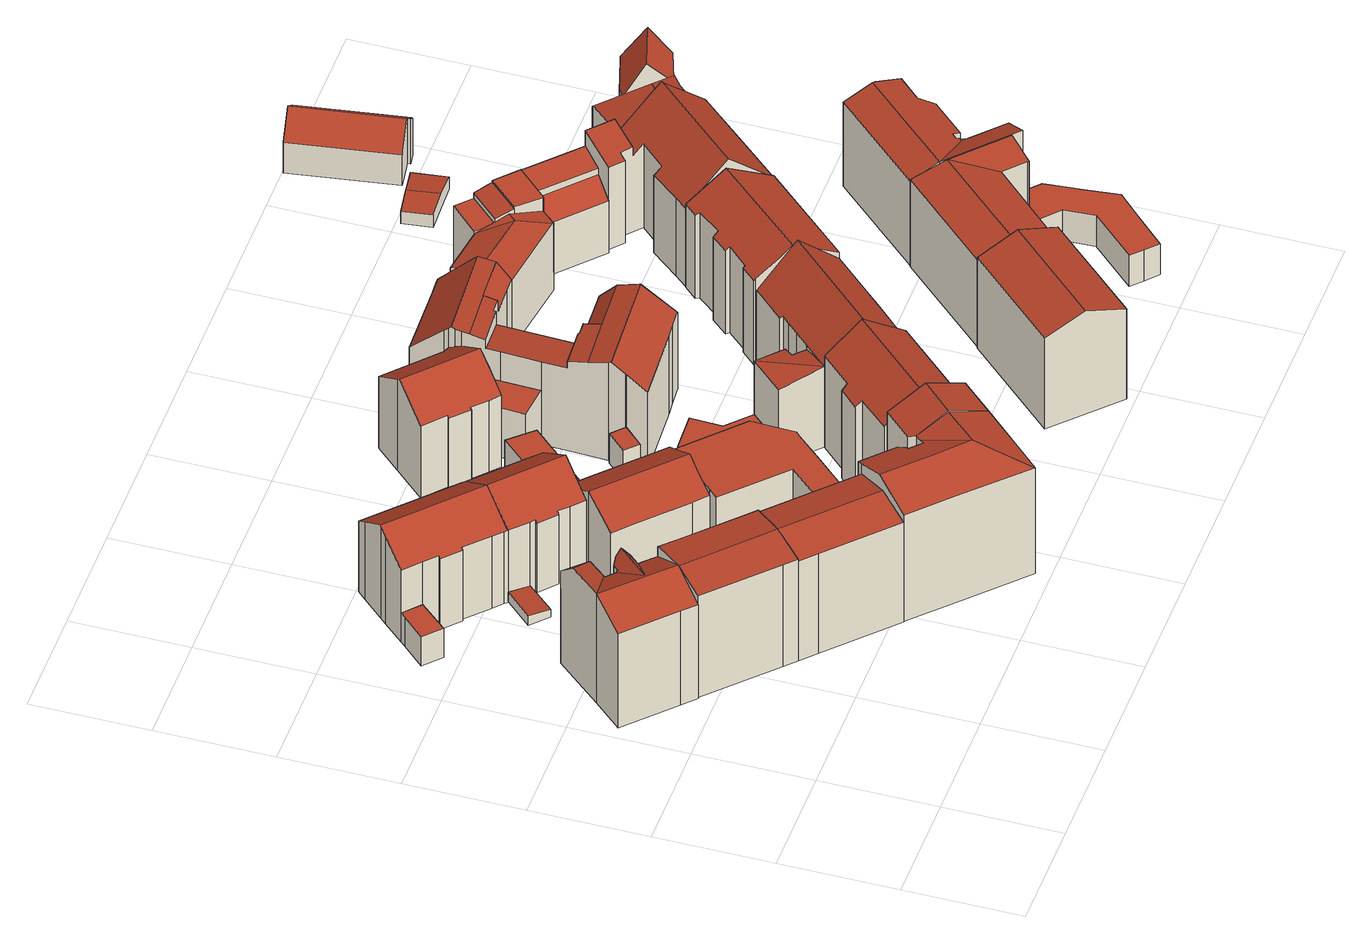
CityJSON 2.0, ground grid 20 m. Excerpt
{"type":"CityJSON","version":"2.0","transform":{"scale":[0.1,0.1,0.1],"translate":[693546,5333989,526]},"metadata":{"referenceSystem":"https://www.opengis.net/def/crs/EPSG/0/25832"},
"CityObjects":{
"building1":{"type":"Building","attributes":{"Gemeindeschluessel":"09162000","HoeheDach":"550.680","HoeheGrund":"528.289","Methode":"2000","NiedrigsteTraufeDesGebaeudes":"547.097","Geometrietyp2DReferenz":"3000","function":"31001_1000","roofType":"3100","measuredHeight":22.39,"storeysAboveGround":5},"geometry":[{"type":"MultiSurface","lod":"2","boundaries":[[[0,1,2,3]],[[4,5,6,7,8]],[[9,10,11,12,13]],[[9,13,14,15,16]],[[17,18,4,8,15,14,19,20,21,22]],[[23,24,25,26]],[[18,27,2,1,5,4]],[[18,17,28,29,30,27]],[[16,31,10,9]],[[28,32,33,29]],[[34,31,16,15,8,7]],[[35,32,28,17,22]],[[36,3,2,27,30]],[[19,37,25,24,20]],[[36,30,29,33]],[[35,22,21,38]],[[26,25,37,39]],[[1,0,6,5]],[[12,39,37,19,14,13]],[[11,10,31,34]],[[23,38,21,20,24]],[[23,26,39,12,11,34,7,6,0,3,36,33,32,35,38]]],"semantics":{"surfaces":[{"type":"WallSurface"},{"type":"RoofSurface"},{"type":"GroundSurface"}],"values":[0,0,0,1,1,0,1,1,1,0,0,0,0,1,0,0,0,0,0,0,0,2]}}]},
"building2":{"type":"Building","attributes":{"Gemeindeschluessel":"09162000","HoeheDach":"550.424","HoeheGrund":"528.470","Methode":"1000","NiedrigsteTraufeDesGebaeudes":"549.241","Geometrietyp2DReferenz":"3000","function":"31001_1000","roofType":"3100","measuredHeight":21.95,"storeysAboveGround":5},"geometry":[{"type":"MultiSurface","lod":"2","boundaries":[[[40,41,42,43,44,45,46]],[[47,46,45,44,48,49,50,51]],[[52,53,54,41,40,55]],[[56,42,41,54]],[[52,55,57,58]],[[43,42,56,59,48,44]],[[53,52,58,51,50,49,48,59,56,54]],[[58,57,47,51]],[[57,55,40,46,47]]],"semantics":{"surfaces":[{"type":"RoofSurface"},{"type":"WallSurface"},{"type":"GroundSurface"}],"values":[0,1,1,1,1,1,2,1,0]}}]},
"building3":{"type":"Building","attributes":{"Gemeindeschluessel":"09162000","HoeheDach":"534.159","HoeheGrund":"528.159","Methode":"3220","NiedrigsteTraufeDesGebaeudes":"534.159","Geometrietyp2DReferenz":"3000","function":"31001_2000","roofType":"9999","measuredHeight":6},"geometry":[{"type":"MultiSurface","lod":"2","boundaries":[[[60,61,62,63]],[[64,65,66,67]],[[61,60,68,65,64]],[[68,60,63,69]],[[67,66,69,63,62]],[[61,64,67,62]],[[65,68,69,66]]],"semantics":{"surfaces":[{"type":"WallSurface"},{"type":"RoofSurface"},{"type":"GroundSurface"}],"values":[0,0,1,0,2,0,0]}}]},
"building4":{"type":"Building","attributes":{"Gemeindeschluessel":"09162000","HoeheDach":"529.970","HoeheGrund":"528.443","Methode":"2000","NiedrigsteTraufeDesGebaeudes":"529.970","Geometrietyp2DReferenz":"3000","function":"31001_2000","roofType":"1000","measuredHeight":1.53},"geometry":[{"type":"MultiSurface","lod":"2","boundaries":[[[70,71,72,73]],[[74,73,72,75]],[[75,72,71,76]],[[76,71,70,77]],[[77,70,73,74]],[[74,75,76,77]]],"semantics":{"surfaces":[{"type":"RoofSurface"},{"type":"WallSurface"},{"type":"GroundSurface"}],"values":[0,1,1,1,1,2]}}]},
"building5":{"type":"Building","attributes":{"Gemeindeschluessel":"09162000","HoeheDach":"550.508","HoeheGrund":"528.530","Methode":"1000","NiedrigsteTraufeDesGebaeudes":"548.911","Geometrietyp2DReferenz":"3000","function":"31001_1000","roofType":"3100","measuredHeight":21.98,"storeysAboveGround":5},"geometry":[{"type":"MultiSurface","lod":"2","boundaries":[[[54,78,79,80]],[[81,82,83,78,54,53,84,52]],[[85,86,81,52]],[[87,88,85,52,84,53,54,80,89]],[[80,79,90,89]],[[88,91,86,85]],[[86,91,92,83,82,81]],[[92,90,79,78,83]],[[88,87,89,90,92,91]]],"semantics":{"surfaces":[{"type":"WallSurface"},{"type":"GroundSurface"},{"type":"RoofSurface"}],"values":[0,0,0,1,0,0,2,2,0]}}]},
"building6":{"type":"Building","attributes":{"Gemeindeschluessel":"09162000","HoeheDach":"530.273","HoeheGrund":"528.410","Methode":"1000","NiedrigsteTraufeDesGebaeudes":"529.875","Geometrietyp2DReferenz":"3000","function":"31001_2000","roofType":"1000","measuredHeight":1.86},"geometry":[{"type":"MultiSurface","lod":"2","boundaries":[[[93,94,95,96]],[[93,97,98,94]],[[96,99,97,93]],[[99,100,98,97]],[[94,98,100,95]],[[95,100,99,96]]],"semantics":{"surfaces":[{"type":"GroundSurface"},{"type":"WallSurface"},{"type":"RoofSurface"}],"values":[0,1,1,2,1,1]}}]},
"building7":{"type":"Building","attributes":{"Gemeindeschluessel":"09162000","HoeheDach":"547.201","HoeheGrund":"528.168","Methode":"1000","NiedrigsteTraufeDesGebaeudes":"542.590","Geometrietyp2DReferenz":"3000","function":"31001_1000","roofType":"3100","measuredHeight":19.03,"storeysAboveGround":4},"geometry":[{"type":"MultiSurface","lod":"2","boundaries":[[[101,102,103,104]],[[105,106,107,108]],[[109,110,111,112]],[[113,114,115,116]],[[117,118,119,67]],[[120,121,122,123]],[[112,111,124,125]],[[123,122,110,109]],[[67,119,126,62]],[[127,124,111,110,122,121,128]],[[116,115,102,101]],[[129,130,128,121,120]],[[125,124,127,114,113]],[[129,120,123,109,112,125,113,116,101,104,105,108,117,67,62,131]],[[131,132,130,129]],[[62,126,132,131]],[[119,118,107,106,103,102,115,114,127,128,130,132,126]],[[108,107,118,117]],[[104,103,106,105]]],"semantics":{"surfaces":[{"type":"WallSurface"},{"type":"RoofSurface"},{"type":"GroundSurface"}],"values":[0,0,0,0,0,0,0,0,0,1,0,0,0,2,0,0,1,0,0]}}]},
"building8":{"type":"Building","attributes":{"Gemeindeschluessel":"09162000","HoeheDach":"547.283","HoeheGrund":"528.490","Methode":"1000","NiedrigsteTraufeDesGebaeudes":"542.606","Geometrietyp2DReferenz":"3000","function":"31001_1000","roofType":"3100","measuredHeight":18.79,"storeysAboveGround":4},"geometry":[{"type":"MultiSurface","lod":"2","boundaries":[[[133,134,135,136]],[[137,124,138,139]],[[140,141,142,143,144,133,136,145,146,147,148,137,139,149]],[[136,135,150,145]],[[145,150,151,146]],[[143,152,153,144]],[[142,141,140,154,155,156]],[[142,156,152,143]],[[149,157,154,140]],[[146,151,158,147]],[[151,150,135,134,153,152,156,155,159,158]],[[155,154,157,138,124,159]],[[158,159,124,137,148,147]],[[139,138,157,149]],[[144,153,134,133]]],"semantics":{"surfaces":[{"type":"WallSurface"},{"type":"GroundSurface"},{"type":"RoofSurface"}],"values":[0,0,1,0,0,0,0,0,0,0,2,2,0,0,0]}}]},
"building9":{"type":"Building","attributes":{"Gemeindeschluessel":"09162000","HoeheDach":"553.264","HoeheGrund":"528.640","Methode":"2000","NiedrigsteTraufeDesGebaeudes":"550.250","Geometrietyp2DReferenz":"3000","function":"31001_1000","roofType":"3100","measuredHeight":24.62,"storeysAboveGround":5},"geometry":[{"type":"MultiSurface","lod":"2","boundaries":[[[160,161,162,163,164,165]],[[166,167,168,169]],[[166,164,170,167]],[[171,172,173,174]],[[175,167,172,171]],[[167,170,176,173,172]],[[177,169,168,178,179,180,181,182,183,184,185]],[[186,182,181,187]],[[187,181,180,188]],[[178,168,167,175,189,190]],[[164,163,176,170]],[[176,163,162,191,174,173]],[[192,183,182,186]],[[193,185,184,194,195,196]],[[197,160,165,198,193,196]],[[161,160,197,196,195,194,192,186,187,188,199,190,189,175,171,174,191,162]],[[179,178,190,199,188,180]],[[164,166,169,165]],[[198,165,169,177,185,193]],[[194,184,183,192]]],"semantics":{"surfaces":[{"type":"WallSurface"},{"type":"RoofSurface"},{"type":"GroundSurface"}],"values":[0,1,0,0,0,1,1,0,0,0,1,0,0,0,0,2,0,1,1,0]}}]},
"building10":{"type":"Building","attributes":{"Gemeindeschluessel":"09162000","HoeheDach":"543.873","HoeheGrund":"528.450","Methode":"1000","NiedrigsteTraufeDesGebaeudes":"540.262","Geometrietyp2DReferenz":"3000","function":"31001_1000","roofType":"3100","measuredHeight":15.42,"storeysAboveGround":3},"geometry":[{"type":"MultiSurface","lod":"2","boundaries":[[[200,201,202,203]],[[204,205,206,207]],[[208,209,210,211,207,206]],[[212,213,214,215]],[[210,209,216,217]],[[217,216,218,219]],[[220,202,201,214,213,221,222,223]],[[224,225,205,204,226,227]],[[223,222,221,224,227,228,229,230]],[[219,212,215,200,203,231,230,229,228,227,226,204,207,211,210,217]],[[213,218,216,209,208,206,205,225,224,221]],[[219,218,213,212]],[[231,203,202,220,223,230]],[[215,214,201,200]]],"semantics":{"surfaces":[{"type":"WallSurface"},{"type":"RoofSurface"},{"type":"GroundSurface"}],"values":[0,0,0,0,0,0,1,0,0,2,1,0,0,0]}}]},
"building11":{"type":"Building","attributes":{"Gemeindeschluessel":"09162000","HoeheDach":"541.572","HoeheGrund":"528.460","Methode":"1000","NiedrigsteTraufeDesGebaeudes":"541.572","Geometrietyp2DReferenz":"3000","function":"31001_1000","roofType":"1000","measuredHeight":13.11,"storeysAboveGround":3},"geometry":[{"type":"MultiSurface","lod":"2","boundaries":[[[232,233,234,235]],[[236,237,238,239]],[[240,236,239,241]],[[242,243,244,245]],[[246,247,241,239,238,248,249,235,234,250,251,252,245,244,253,254,255]],[[243,256,253,244]],[[257,242,245,252]],[[258,259,249,248]],[[259,232,235,249]],[[256,260,254,253]],[[261,262,251,250]],[[233,261,250,234]],[[260,263,255,254]],[[263,264,246,255]],[[262,257,252,251]],[[263,260,256,243,242,257,262,261,233,232,259,258,237,236,240,265,264]],[[237,258,248,238]],[[264,265,247,246]],[[265,240,241,247]]],"semantics":{"surfaces":[{"type":"WallSurface"},{"type":"GroundSurface"},{"type":"RoofSurface"}],"values":[0,0,0,0,1,0,0,0,0,0,0,0,0,0,0,2,0,0,0]}}]},
"building12":{"type":"Building","attributes":{"Gemeindeschluessel":"09162000","HoeheDach":"534.540","HoeheGrund":"528.540","Methode":"3220","NiedrigsteTraufeDesGebaeudes":"534.540","Geometrietyp2DReferenz":"3000","function":"31001_2000","roofType":"9999","measuredHeight":6},"geometry":[{"type":"MultiSurface","lod":"2","boundaries":[[[266,267,268,269]],[[270,266,269,271]],[[272,270,271,273]],[[267,272,273,268]],[[267,266,270,272]],[[273,271,269,268]]],"semantics":{"surfaces":[{"type":"WallSurface"},{"type":"RoofSurface"},{"type":"GroundSurface"}],"values":[0,0,0,0,1,2]}}]},
"building13":{"type":"Building","attributes":{"Gemeindeschluessel":"09162000","HoeheDach":"532.550","HoeheGrund":"528.690","Methode":"1000","NiedrigsteTraufeDesGebaeudes":"532.550","Geometrietyp2DReferenz":"3000","function":"31001_2000","roofType":"1000","measuredHeight":3.86},"geometry":[{"type":"MultiSurface","lod":"2","boundaries":[[[274,275,276,277,278]],[[279,277,276,280]],[[281,278,277,279]],[[282,274,278,281]],[[280,276,275,283]],[[283,275,274,282]],[[281,279,280,283,282]]],"semantics":{"surfaces":[{"type":"RoofSurface"},{"type":"WallSurface"},{"type":"GroundSurface"}],"values":[0,1,1,1,1,1,2]}}]},
"building14":{"type":"Building","attributes":{"Gemeindeschluessel":"09162000","HoeheDach":"534.585","HoeheGrund":"528.585","Methode":"3220","NiedrigsteTraufeDesGebaeudes":"534.585","Geometrietyp2DReferenz":"3000","function":"31001_2000","roofType":"9999","measuredHeight":6},"geometry":[{"type":"MultiSurface","lod":"2","boundaries":[[[284,285,286,287,288]],[[289,290,284,288]],[[291,292,287,286]],[[292,289,288,287]],[[293,291,286,285]],[[290,293,285,284]],[[289,292,291,293,290]]],"semantics":{"surfaces":[{"type":"GroundSurface"},{"type":"WallSurface"},{"type":"RoofSurface"}],"values":[0,1,1,1,1,1,2]}}]},
"building15":{"type":"Building","attributes":{"Gemeindeschluessel":"09162000","HoeheDach":"552.200","HoeheGrund":"528.730","Methode":"2000","NiedrigsteTraufeDesGebaeudes":"546.547","Geometrietyp2DReferenz":"3000","function":"31001_1000","roofType":"3100","measuredHeight":23.47,"storeysAboveGround":5},"geometry":[{"type":"MultiSurface","lod":"2","boundaries":[[[294,295,296,297]],[[298,299,300,301]],[[302,303,304,305]],[[304,303,306,307]],[[305,308,298,301,309,294,297,310,311,312,302]],[[309,313,295,294]],[[297,296,314,310]],[[299,307,306,315,314,296,295,313,300]],[[310,314,315,311]],[[306,303,302,312,311,315]],[[308,305,304,307,299,298]],[[301,300,313,309]]],"semantics":{"surfaces":[{"type":"WallSurface"},{"type":"RoofSurface"},{"type":"GroundSurface"}],"values":[0,0,0,1,2,0,0,1,0,0,0,0]}}]},
"building16":{"type":"Building","attributes":{"Gemeindeschluessel":"09162000","HoeheDach":"547.392","HoeheGrund":"528.270","Methode":"2000","NiedrigsteTraufeDesGebaeudes":"542.124","Geometrietyp2DReferenz":"3000","function":"31001_1000","roofType":"3100","measuredHeight":19.12,"storeysAboveGround":4},"geometry":[{"type":"MultiSurface","lod":"2","boundaries":[[[316,317,318,319]],[[320,321,322,323]],[[324,325,323,322,326,327]],[[320,328,329,330,331,321]],[[332,333,334,335]],[[326,322,321,331,330,336,337,318,317,338]],[[339,340,341,342]],[[342,341,343,344]],[[319,318,337,345]],[[334,333,343,341,340,346,327,326,338,347]],[[336,330,329,348,345,337]],[[324,327,346,349]],[[344,343,333,332]],[[347,338,317,316,350,351]],[[328,320,323,325,324,349,339,342,344,332,335,351,350,316,319,345,348,329]],[[335,334,347,351]],[[349,346,340,339]]],"semantics":{"surfaces":[{"type":"WallSurface"},{"type":"RoofSurface"},{"type":"GroundSurface"}],"values":[0,0,0,0,0,1,0,0,0,1,0,0,0,0,2,0,0]}}]},
"building17":{"type":"Building","attributes":{"Gemeindeschluessel":"09162000","HoeheDach":"533.042","HoeheGrund":"528.510","Methode":"2000","NiedrigsteTraufeDesGebaeudes":"533.042","Geometrietyp2DReferenz":"3000","function":"31001_1000","roofType":"1000","measuredHeight":4.53,"storeysAboveGround":2},"geometry":[{"type":"MultiSurface","lod":"2","boundaries":[[[352,353,354,355]],[[356,357,358,359]],[[357,360,361,362,363,364,354,353,358]],[[365,360,357,356]],[[355,354,364,366]],[[359,358,353,352]],[[367,362,361,368]],[[359,352,355,366,369,367,368,365,356]],[[369,363,362,367]],[[366,364,363,369]],[[368,361,360,365]]],"semantics":{"surfaces":[{"type":"WallSurface"},{"type":"RoofSurface"},{"type":"GroundSurface"}],"values":[0,0,1,0,0,0,0,2,0,0,0]}}]},
"building18":{"type":"Building","attributes":{"Gemeindeschluessel":"09162000","HoeheDach":"545.286","HoeheGrund":"528.790","Methode":"2000","NiedrigsteTraufeDesGebaeudes":"544.008","Geometrietyp2DReferenz":"3000","function":"31001_2000","roofType":"1000","measuredHeight":16.5,"storeysAboveGround":1},"geometry":[{"type":"MultiSurface","lod":"2","boundaries":[[[370,371,372,373]],[[374,375,376]],[[377,378,379,380,370,373]],[[374,372,371,381,375]],[[378,376,375,379]],[[377,373,372,374]],[[377,374,376,378]],[[379,375,381,380]],[[380,381,371,370]]],"semantics":{"surfaces":[{"type":"WallSurface"},{"type":"RoofSurface"},{"type":"GroundSurface"}],"values":[0,1,2,1,0,0,0,0,0]}}]},
"building19":{"type":"Building","attributes":{"Gemeindeschluessel":"09162000","HoeheDach":"538.028","HoeheGrund":"527.939","Methode":"1000","NiedrigsteTraufeDesGebaeudes":"538.028","Geometrietyp2DReferenz":"3000","function":"31001_2000","roofType":"1000","measuredHeight":10.09},"geometry":[{"type":"MultiSurface","lod":"2","boundaries":[[[382,383,384,385]],[[386,387,384,383,388,389]],[[390,386,389,391]],[[389,388,383,382,392,391]],[[393,390,391,392,382,385]],[[385,384,387,393]],[[393,387,386,390]]],"semantics":{"surfaces":[{"type":"WallSurface"},{"type":"RoofSurface"},{"type":"GroundSurface"}],"values":[0,1,0,0,2,0,0]}}]},
"building20":{"type":"Building","attributes":{"Gemeindeschluessel":"09162000","HoeheDach":"547.250","HoeheGrund":"526.990","Methode":"2000","NiedrigsteTraufeDesGebaeudes":"539.545","Geometrietyp2DReferenz":"3000","function":"31001_1000","roofType":"3100","measuredHeight":20.26,"storeysAboveGround":4},"geometry":[{"type":"MultiSurface","lod":"2","boundaries":[[[394,395,396,397]],[[398,399,400,401,402,403]],[[404,405,406,407,408,409]],[[410,411,412,413,414,415,416,417]],[[418,419,409,408,420,421]],[[422,423,424,425,426,427]],[[428,429,430,431,411,410]],[[432,433,434,435,423,422,436,437]],[[403,438,439,398]],[[434,440,441,442,443,435]],[[444,445,446,447]],[[448,449,413]],[[425,424,418,421]],[[406,405,450,451]],[[452,453,454,455]],[[456,417,416,457,458,459]],[[460,461,462,433,432,463]],[[464,465,466,460,463,467,468]],[[469,470,462,461,460,466]],[[396,395,471,428,410,417,456,472,473]],[[474,475,476,464,468,477,399,398,439,478]],[[431,479,455,454,412,411]],[[397,396,473,480]],[[451,450,445,444]],[[399,477,481,400]],[[435,443,446,445,450,405,404,409,419,418,424,423]],[[477,468,467,432,437,481]],[[394,482,429,428,471,395]],[[483,402,401,484]],[[447,446,443,442]],[[485,449,448,486,487,488,489,474,478]],[[480,473,472,490]],[[487,486,453,452]],[[416,415,438,403,402,483,491,492,457]],[[442,441,440,493,470,469,466,465,464,476,475,474,489,488,487,452,455,479,431,430,429,482,394,397,480,490,459,458,457,492,491,483,484,494,495,496,427,426,425,421,420,408,407,406,451,444,447]],[[490,472,456,459]],[[412,454,453,486,448,413]],[[496,436,422,427]],[[414,413,449,485,478,439,438,415]],[[432,467,463]],[[401,400,481,437,436,496,495,494,484]],[[433,462,470,493,440,434]]],"semantics":{"surfaces":[{"type":"WallSurface"},{"type":"RoofSurface"},{"type":"GroundSurface"}],"values":[0,1,0,1,0,0,0,1,0,0,0,0,0,0,0,0,1,0,0,1,0,0,0,0,0,1,1,0,0,0,0,0,0,0,2,0,1,0,1,0,0,0]}}]},
"building21":{"type":"Building","attributes":{"Gemeindeschluessel":"09162000","HoeheDach":"551.660","HoeheGrund":"528.896","Methode":"2000","NiedrigsteTraufeDesGebaeudes":"544.648","Geometrietyp2DReferenz":"3000","function":"31001_1000","roofType":"3100","measuredHeight":22.76,"storeysAboveGround":4},"geometry":[{"type":"MultiSurface","lod":"2","boundaries":[[[497,498,499,500]],[[497,501,502,503,498]],[[504,505,506,507,508]],[[509,510,511,512]],[[508,511,510,513,499,498,503,504]],[[514,515,516,517]],[[518,519,515,514]],[[506,505,520,521]],[[500,499,513,522]],[[522,513,510,509]],[[517,516,523,524]],[[521,520,519,518]],[[507,506,521,518,514,517,524,501,497,500,522,509,512]],[[524,523,502,501]],[[504,503,502,523,516,515,519,520,505]],[[508,507,512,511]]],"semantics":{"surfaces":[{"type":"WallSurface"},{"type":"RoofSurface"},{"type":"GroundSurface"}],"values":[0,0,0,0,1,0,0,0,0,0,0,0,2,0,1,0]}}]},
"building22":{"type":"Building","attributes":{"Gemeindeschluessel":"09162000","HoeheDach":"550.323","HoeheGrund":"529.240","Methode":"1000","NiedrigsteTraufeDesGebaeudes":"547.684","Geometrietyp2DReferenz":"3000","function":"31001_9998","roofType":"3100","measuredHeight":21.08,"storeysAboveGround":6},"geometry":[{"type":"MultiSurface","lod":"2","boundaries":[[[525,526,527,528,529]],[[526,530,531,527]],[[530,526,525,532]],[[529,533,532,525]],[[533,534,531,530,532]],[[527,531,534,528]],[[528,534,533,529]]],"semantics":{"surfaces":[{"type":"WallSurface"},{"type":"GroundSurface"},{"type":"RoofSurface"}],"values":[0,1,0,2,0,0,2]}}]},
"building23":{"type":"Building","attributes":{"Gemeindeschluessel":"09162000","HoeheDach":"550.989","HoeheGrund":"529.560","Methode":"2000","NiedrigsteTraufeDesGebaeudes":"545.885","Geometrietyp2DReferenz":"3000","function":"31001_1000","roofType":"3100","measuredHeight":21.43,"storeysAboveGround":5},"geometry":[{"type":"MultiSurface","lod":"2","boundaries":[[[535,536,537,538]],[[539,540,541,542]],[[543,544,545,546]],[[546,545,547,548]],[[542,541,549,550]],[[551,547,545,544,552,553]],[[554,555,556,557]],[[558,559,536,535,560,561]],[[552,544,543,562,550,549]],[[538,537,555,554]],[[563,564,553,552,549,541,540,565,566,556,555,537,536,559,558]],[[567,568,569,551,553,564,563,570]],[[546,548,569,568,567,570,561,560,535,538,554,557,571,572,539,542,550,562,543]],[[557,556,566,571]],[[548,547,551,569]],[[571,566,565,572]],[[570,563,558,561]],[[572,565,540,539]]],"semantics":{"surfaces":[{"type":"WallSurface"},{"type":"RoofSurface"},{"type":"GroundSurface"}],"values":[0,0,0,0,0,1,0,0,0,0,1,0,2,0,0,0,0,0]}}]},
"building24":{"type":"Building","attributes":{"Gemeindeschluessel":"09162000","HoeheDach":"548.580","HoeheGrund":"529.484","Methode":"2000","NiedrigsteTraufeDesGebaeudes":"547.299","Geometrietyp2DReferenz":"3000","function":"31001_9998","roofType":"3100","measuredHeight":19.1,"storeysAboveGround":4},"geometry":[{"type":"MultiSurface","lod":"2","boundaries":[[[573,574,575,576,577,578]],[[579,580,581,582,578,577]],[[583,584,585,586]],[[573,578,582,587,588,585,584]],[[589,590,591,583,586,592,593,581,580,594,595]],[[588,592,586,585]],[[576,589,595,596]],[[575,590,589,576]],[[576,596,597,579,577]],[[593,587,582,581]],[[583,591,574,573,584]],[[580,579,597,594]],[[594,597,596,595]],[[592,588,587,593]],[[590,575,574,591]]],"semantics":{"surfaces":[{"type":"RoofSurface"},{"type":"WallSurface"},{"type":"GroundSurface"}],"values":[0,1,1,0,2,1,1,1,0,1,1,1,1,1,1]}}]},
"building25":{"type":"Building","attributes":{"Gemeindeschluessel":"09162000","HoeheDach":"545.423","HoeheGrund":"528.961","Methode":"2000","NiedrigsteTraufeDesGebaeudes":"539.623","Geometrietyp2DReferenz":"3000","function":"31001_1000","roofType":"3100","measuredHeight":16.46,"storeysAboveGround":3},"geometry":[{"type":"MultiSurface","lod":"2","boundaries":[[[598,599,600,601,602]],[[603,604,605,606]],[[607,608,609,610,611,605]],[[598,602,609,608,612]],[[610,613,611]],[[610,614,615,616,613]],[[617,606,605,611,613,616]],[[618,619,600,599,620,621,622,623]],[[624,625,626,627]],[[625,623,622,626]],[[614,609,602,601,615]],[[621,620,628,629,630,631]],[[632,633,634,635,631,630]],[[607,605,604,636,637]],[[638,636,604,603]],[[633,618,623,625,624,634]],[[610,609,614]],[[639,640,641,642]],[[619,617,616,615,601,600]],[[643,632,630,629,644,645]],[[644,629,628,598,612]],[[621,631,635,627,626,622]],[[646,645,644,612,608,607]],[[639,643,645,646,640]],[[633,632,643,639,642,638,603,606,617,619,618]],[[646,607,637,641,640]],[[638,642,641,637,636]],[[634,624,627,635]],[[598,628,620,599]]],"semantics":{"surfaces":[{"type":"RoofSurface"},{"type":"WallSurface"},{"type":"GroundSurface"}],"values":[0,1,0,1,1,0,1,1,1,0,1,0,1,0,1,1,1,1,1,1,1,1,0,1,2,0,1,0,1]}}]},
"building26":{"type":"Building","attributes":{"Gemeindeschluessel":"09162000","HoeheDach":"536.270","HoeheGrund":"529.960","Methode":"2000","NiedrigsteTraufeDesGebaeudes":"536.270","Geometrietyp2DReferenz":"3000","function":"31001_9998","roofType":"1000","measuredHeight":6.31,"storeysAboveGround":2},"geometry":[{"type":"MultiSurface","lod":"2","boundaries":[[[647,648,649,650]],[[651,652,653,654]],[[655,656,657,658]],[[659,660,652,651]],[[658,657,661,662]],[[654,653,663,664]],[[665,666,648,647]],[[659,651,654,664,667,668,669,670,665,647,650,671,655,658,662]],[[671,672,656,655]],[[667,673,674,668]],[[669,675,676,670]],[[662,661,660,659]],[[664,663,673,667]],[[650,649,672,671]],[[668,674,675,669]],[[670,676,666,665]],[[661,657,656,672,649,648,666,676,675,674,673,663,653,652,660]]],"semantics":{"surfaces":[{"type":"WallSurface"},{"type":"GroundSurface"},{"type":"RoofSurface"}],"values":[0,0,0,0,0,0,0,1,0,0,0,0,0,0,0,0,2]}}]},
"building27":{"type":"Building","attributes":{"Gemeindeschluessel":"09162000","HoeheDach":"552.571","HoeheGrund":"529.660","Methode":"2000","NiedrigsteTraufeDesGebaeudes":"545.137","Geometrietyp2DReferenz":"3000","function":"31001_1000","roofType":"3100","measuredHeight":22.91,"storeysAboveGround":4},"geometry":[{"type":"MultiSurface","lod":"2","boundaries":[[[677,678,679,680]],[[681,682,683,684]],[[685,686,687,688]],[[684,683,689,690]],[[691,692,693,694,682,681]],[[694,695,696,697,698,677,680,699,700,701,689,683,682]],[[702,703,692,691,681,684,690,704,705,706,707,708,709,710,711,712,713,714,715,685,688,716]],[[717,718,679,678,719,720]],[[703,702,716,721,722,723]],[[690,689,701,704]],[[710,720,719,711]],[[693,723,722,721,687,686,696,695,694]],[[708,718,717,709]],[[696,686,685,715,714,697]],[[701,700,699,706,705,704]],[[688,687,721,716]],[[707,706,699,680,679,718,708]],[[678,677,698,697,714,713,712,711,719]],[[703,723,693,692]],[[709,717,720,710]]],"semantics":{"surfaces":[{"type":"WallSurface"},{"type":"RoofSurface"},{"type":"GroundSurface"}],"values":[0,0,0,0,0,1,2,1,0,0,0,1,0,0,0,0,0,0,0,0]}}]},
"building28":{"type":"Building","attributes":{"Gemeindeschluessel":"09162000","HoeheDach":"548.740","HoeheGrund":"529.667","Methode":"2000","NiedrigsteTraufeDesGebaeudes":"546.627","Geometrietyp2DReferenz":"3000","function":"31001_9998","roofType":"3100","measuredHeight":19.07,"storeysAboveGround":4},"geometry":[{"type":"MultiSurface","lod":"2","boundaries":[[[724,725,726,727]],[[728,729,730,731]],[[732,733,734,735,736]],[[737,738,739,740,728,731,735,734,733,741,742,743,744,724,727,745,746]],[[744,747,725,724]],[[745,748,749,746]],[[750,751,749,748,726,725,747,752,753,754,755,756]],[[742,757,758,743]],[[744,743,758,747]],[[731,730,736,735]],[[750,756,739,738]],[[741,733,732,752]],[[732,736,730,729,759,753,752]],[[727,726,748,745]],[[759,754,753]],[[749,751,737,746]],[[728,740,755,754,759,729]],[[737,751,750,738]],[[747,758,757,752]],[[739,756,755,740]],[[741,752,757,742]]],"semantics":{"surfaces":[{"type":"WallSurface"},{"type":"GroundSurface"},{"type":"RoofSurface"}],"values":[0,0,0,1,0,0,2,0,0,0,0,0,2,0,2,0,0,0,2,0,0]}}]},
"building29":{"type":"Building","attributes":{"Gemeindeschluessel":"09162000","HoeheDach":"533.978","HoeheGrund":"531.090","Methode":"1000","NiedrigsteTraufeDesGebaeudes":"533.578","Geometrietyp2DReferenz":"3000","function":"31001_2000","roofType":"3100","measuredHeight":2.89},"geometry":[{"type":"MultiSurface","lod":"2","boundaries":[[[760,761,762,763]],[[764,765,766,767,761,760]],[[762,768,769,770,771,772,773,763]],[[764,760,763,773,772,771,774,765]],[[761,767,768,762]],[[775,766,765,774,771,770]],[[767,766,775,770,769,768]]],"semantics":{"surfaces":[{"type":"WallSurface"},{"type":"GroundSurface"},{"type":"RoofSurface"}],"values":[0,0,0,1,2,0,2]}}]},
"building30":{"type":"Building","attributes":{"Gemeindeschluessel":"09162000","HoeheDach":"540.889","HoeheGrund":"531.120","Methode":"1000","NiedrigsteTraufeDesGebaeudes":"537.283","Geometrietyp2DReferenz":"3000","function":"31001_9998","roofType":"3100","measuredHeight":9.77,"storeysAboveGround":2},"geometry":[{"type":"MultiSurface","lod":"2","boundaries":[[[776,777,778,779]],[[776,779,780,781,782,783,784,785,786,787]],[[783,788,789,784]],[[787,790,777,776]],[[788,791,792,789]],[[780,793,794,781]],[[789,792,795,786,785,784]],[[791,794,793,778,777,790,795,792]],[[786,795,790,787]],[[783,782,781,794,791,788]],[[779,778,793,780]]],"semantics":{"surfaces":[{"type":"WallSurface"},{"type":"GroundSurface"},{"type":"RoofSurface"}],"values":[0,1,0,0,2,0,0,2,0,0,0]}}]},
"building31":{"type":"Building","attributes":{"Gemeindeschluessel":"09162000","HoeheDach":"547.290","HoeheGrund":"529.880","Methode":"2000","NiedrigsteTraufeDesGebaeudes":"540.259","Geometrietyp2DReferenz":"3000","function":"31001_1000","roofType":"3200","measuredHeight":17.41,"storeysAboveGround":3},"geometry":[{"type":"MultiSurface","lod":"2","boundaries":[[[796,797,798,799,800,801]],[[802,803,804,798,797,805]],[[806,807,808,809,810,811,812,813,814,800,799]],[[815,811,810]],[[810,816,817,818,819,820,821,815]],[[822,819,818,823]],[[808,807,824]],[[809,808,816,810]],[[808,824,825,826,817,816]],[[812,811,815,827,828,829,813]],[[804,830,831,806,799,798]],[[801,800,814,813,829,832,833,834]],[[835,821,820,836]],[[805,797,796,837]],[[836,820,819,822]],[[826,838,839,823,818,817]],[[840,841,842,843,844,803,802,805,837,834,833,832,829,828,827,835,836,822,823,839,838]],[[827,815,821,835]],[[837,796,801,834]],[[843,831,830,844]],[[843,842,841,840,825,824,807,806,831]],[[838,826,825,840]],[[844,830,804,803]]],"semantics":{"surfaces":[{"type":"RoofSurface"},{"type":"WallSurface"},{"type":"GroundSurface"}],"values":[0,1,0,1,0,1,1,1,0,1,0,1,1,1,1,1,2,1,1,1,1,1,1]}}]}
},
"vertices":[
[152,573,23],[152,573,219],[162,573,230],[162,573,23],[143,566,215],[145,564,219],[145,564,23],[129,578,23],[129,578,216],[99,621,246],[125,649,211],[125,649,23],[55,570,23],[55,570,246],[54,569,246],[133,583,212],[157,612,213],[175,541,213],[121,512,243],[53,568,247],[155,470,247],[201,518,212],[180,537,213],[111,424,23],[111,424,215],[89,445,215],[89,445,23],[169,566,243],[175,542,214],[179,548,215],[179,556,224],[159,614,211],[175,542,23],[179,548,23],[159,614,23],[180,537,23],[179,556,23],[10,520,215],[201,518,23],[10,520,23],
[282,351,244],[326,397,233],[306,416,233],[226,493,232],[201,518,232],[201,517,232],[156,470,244],[111,424,233],[201,518,25],[201,517,25],[156,470,25],[111,424,25],[237,304,25],[282,351,25],[326,397,25],[237,304,233],[306,416,25],[218,322,233],[218,322,25],[226,493,25],
[90,888,82],[97,896,82],[97,896,22],[90,888,22],[125,870,82],[83,823,82],[83,823,22],[125,870,22],[54,850,82],[54,850,22],
[258,500,40],[315,560,40],[276,597,40],[220,537,40],[220,537,24],[276,597,24],[315,560,24],[258,500,24],
[326,397,229],[351,374,229],[351,374,25],[237,304,229],[262,330,238],[282,351,245],[262,330,25],[263,280,25],[263,280,229],[414,225,25],[371,178,25],[458,273,25],[458,273,229],[371,178,229],[414,225,245],
[191,722,24],[234,768,24],[262,742,24],[220,695,24],[191,722,43],[234,768,43],[220,695,39],[262,742,39],
[213,788,22],[213,788,169],[175,824,169],[175,824,22],[172,821,22],[172,821,166],[143,848,166],[143,848,22],[303,886,22],[303,886,166],[320,870,166],[320,870,22],[234,768,22],[234,768,169],[229,773,169],[229,773,22],[146,851,22],[146,851,169],[125,870,169],[174,979,22],[174,979,180],[188,993,166],[188,993,22],[324,866,166],[324,866,22],[97,896,169],[278,816,212],[141,943,212],[140,942,22],[140,942,211],[130,932,22],[130,932,202],
[294,706,25],[294,706,166],[266,732,166],[266,732,25],[324,866,25],[403,792,166],[403,792,25],[380,724,25],[378,722,25],[335,675,25],[313,695,25],[298,709,25],[269,736,25],[262,742,25],[234,769,25],[277,815,25],[424,772,25],[269,736,169],[262,742,169],[313,695,170],[298,709,170],[380,724,211],[378,722,213],[335,675,170],[424,772,166],[234,769,169],[277,815,213],
[538,20,26],[639,127,26],[689,181,26],[689,181,243],[639,127,243],[538,20,242],[589,175,271],[547,214,247],[539,206,247],[538,121,271],[589,175,273],[545,227,26],[545,227,243],[590,274,243],[590,274,26],[547,214,26],[639,228,273],[488,168,271],[529,197,252],[522,204,252],[510,215,252],[514,218,250],[516,234,245],[466,281,245],[458,273,249],[420,232,271],[516,234,26],[514,218,26],[510,215,26],[539,206,26],[529,197,26],[639,228,26],[466,281,26],[371,178,243],[458,273,26],[420,232,26],[371,178,26],[438,115,26],[438,115,243],[522,204,26],
[431,508,24],[431,508,144],[409,528,143],[409,528,24],[384,719,24],[384,719,146],[388,723,143],[388,723,24],[390,722,143],[497,621,143],[497,621,24],[390,722,24],[475,554,24],[475,554,179],[458,537,166],[458,537,24],[519,600,143],[519,600,24],[505,586,154],[505,586,24],[329,602,143],[346,675,179],[304,626,143],[303,626,143],[347,676,178],[352,682,173],[352,682,24],[347,676,24],[346,675,24],[304,626,24],[303,626,24],[329,602,24],
[456,308,156],[470,323,156],[470,323,25],[456,308,25],[547,368,156],[520,339,156],[520,339,25],[547,368,25],[589,414,156],[589,414,25],[417,493,156],[431,508,156],[431,508,25],[417,493,25],[599,498,25],[597,422,25],[489,306,25],[475,290,25],[468,325,25],[456,337,25],[513,401,25],[458,537,25],[475,554,25],[505,586,25],[458,537,156],[513,401,156],[489,306,156],[475,290,156],[475,554,156],[468,325,156],[456,337,156],[505,586,156],[599,498,156],[597,422,156],
[453,713,85],[413,750,85],[413,750,25],[453,713,25],[556,825,85],[556,825,25],[519,865,85],[519,865,25],
[647,476,65],[633,488,65],[599,520,65],[599,498,65],[597,422,65],[599,498,27],[599,520,27],[597,422,27],[647,476,27],[633,488,27],
[602,696,26],[572,664,26],[551,685,26],[581,717,26],[602,698,26],[602,698,86],[602,696,86],[551,685,86],[581,717,86],[572,664,86],
[625,337,27],[625,337,205],[655,368,206],[655,368,27],[590,274,27],[590,274,219],[586,277,215],[586,277,27],[817,317,27],[817,317,205],[689,181,205],[689,181,27],[761,369,262],[633,233,262],[633,233,27],[633,328,27],[664,362,27],[714,414,27],[761,369,27],[633,328,214],[664,362,214],[714,414,214],
[470,1021,23],[470,1021,209],[510,1064,169],[510,1064,23],[613,975,23],[613,975,167],[611,964,173],[611,964,23],[551,899,23],[570,920,23],[570,920,214],[551,899,195],[613,976,23],[614,985,23],[614,985,161],[613,976,166],[453,933,23],[453,933,167],[456,936,170],[456,936,23],[602,986,166],[594,986,170],[465,1016,214],[508,887,23],[508,887,169],[485,909,169],[485,909,23],[482,906,167],[482,906,23],[594,986,23],[525,872,169],[420,968,169],[602,986,23],[525,872,23],[465,1016,23],[420,968,23],
[602,614,25],[602,614,70],[669,617,70],[669,617,25],[635,528,25],[635,528,70],[600,559,70],[600,559,25],[633,488,70],[647,476,70],[655,469,70],[707,525,70],[667,562,70],[633,488,25],[667,562,25],[655,469,25],[647,476,25],[707,525,25],
[734,473,28],[734,473,183],[753,455,183],[753,455,28],[714,414,193],[707,525,180],[655,469,180],[714,414,28],[655,469,28],[707,525,28],[747,488,28],[747,488,180],
[551,899,19],[551,899,120],[611,964,120],[611,964,19],[607,834,120],[609,900,120],[549,868,120],[548,840,120],[607,834,19],[548,840,19],[549,868,19],[609,900,19],
[756,672,10],[756,672,168],[734,670,168],[734,670,10],[672,796,170],[677,929,170],[610,924,179],[609,900,179],[607,834,179],[606,792,179],[742,1054,140],[750,1054,141],[750,1054,10],[742,1054,10],[624,1051,10],[624,1051,135],[788,733,212],[787,734,212],[786,770,201],[694,764,201],[675,763,201],[604,758,201],[603,725,211],[603,721,212],[615,993,193],[623,1046,140],[623,1046,10],[615,993,10],[613,975,203],[614,981,204],[614,985,200],[614,985,10],[614,981,10],[613,975,10],[790,674,168],[790,674,10],[788,733,10],[787,734,10],[701,957,201],[781,962,201],[781,983,203],[781,992,204],[611,964,202],[611,951,201],[606,792,192],[672,796,192],[781,983,10],[781,992,10],[781,996,10],[781,996,200],[779,1055,10],[779,1055,142],[781,1036,160],[781,1036,10],[695,795,169],[695,795,193],[774,1055,142],[774,1055,10],[751,797,10],[751,797,170],[785,798,172],[785,798,10],[602,698,195],[603,725,10],[603,721,10],[602,698,10],[753,936,171],[776,937,171],[781,937,170],[700,934,173],[677,933,10],[700,934,10],[753,936,10],[700,934,198],[677,933,198],[776,937,10],[781,937,10],[786,674,168],[602,696,194],[601,662,168],[672,794,10],[672,796,10],[677,929,10],[677,929,197],[672,794,192],[786,770,10],[601,662,10],[610,924,197],[786,674,10],[607,834,10],[609,900,10],[676,794,193],[727,796,170],[727,796,10],[695,795,10],[676,794,10],[602,696,10],[606,792,10],[604,758,10],[781,962,10],[610,924,10],[611,951,10],[611,964,10],
[910,520,29],[910,520,256],[914,516,251],[914,516,29],[855,569,29],[855,569,187],[909,520,257],[764,367,257],[714,414,191],[714,414,29],[817,317,29],[817,317,187],[899,402,29],[899,402,186],[880,382,187],[880,382,29],[963,470,187],[794,498,29],[794,498,191],[806,510,191],[806,510,29],[777,480,29],[777,480,191],[753,455,191],[753,455,29],[963,470,29],[804,515,187],[804,515,29],
[1101,164,217],[1101,164,32],[997,260,32],[997,260,217],[1049,212,243],[954,7,32],[851,105,32],[954,7,217],[903,56,243],[851,105,217],
[875,596,36],[875,596,208],[879,594,210],[879,594,36],[972,697,36],[972,697,210],[969,703,206],[969,703,36],[1100,619,36],[1100,619,199],[963,470,199],[963,470,36],[914,516,241],[914,516,36],[990,725,206],[990,725,36],[910,519,244],[1040,676,250],[903,526,250],[911,629,36],[911,629,211],[906,634,206],[906,634,36],[851,572,207],[853,573,207],[853,573,36],[851,572,36],[1040,676,36],[854,569,210],[885,541,235],[939,657,212],[931,662,206],[885,541,36],[903,526,36],[910,519,36],[854,569,36],[931,662,36],[939,657,36],
[1044,216,226],[1051,210,224],[1091,173,213],[1199,286,213],[1188,368,226],[1187,369,226],[1271,292,226],[1271,292,35],[1186,370,35],[1186,370,226],[1044,217,35],[1044,217,226],[997,260,213],[997,260,35],[1177,378,223],[1140,413,213],[1199,286,35],[1091,173,35],[1051,210,35],[1140,413,35],[1177,378,35],[1235,253,35],[1233,255,35],[1233,255,213],[1235,253,213],
[916,976,190],[964,1027,190],[958,1033,188],[940,1049,183],[893,999,183],[781,1036,30],[781,1036,168],[868,1024,168],[868,1024,30],[898,970,184],[909,983,184],[893,999,177],[879,1014,172],[868,1025,168],[916,976,181],[868,1025,172],[893,999,172],[940,1049,172],[914,1073,172],[914,1073,30],[1084,916,30],[958,1033,30],[964,1027,194],[1001,993,194],[1001,993,193],[1084,916,193],[1056,886,166],[1056,886,179],[973,963,179],[973,963,166],[916,976,194],[949,941,194],[950,941,194],[951,940,194],[950,941,30],[1035,863,30],[1035,863,136],[951,940,136],[781,996,180],[781,986,184],[781,996,30],[781,937,30],[781,937,168],[781,983,183],[781,983,30],[928,917,30],[949,941,168],[928,917,168],[926,918,168],
[1314,219,40],[1314,219,103],[1316,192,103],[1316,192,40],[1265,155,40],[1265,155,103],[1262,208,103],[1262,208,40],[1283,93,40],[1283,93,103],[1233,42,103],[1233,42,40],[1193,79,40],[1193,79,103],[1212,61,103],[1212,61,40],[1222,243,103],[1222,243,40],[1310,256,40],[1310,256,103],[1233,255,40],[1235,253,40],[1271,292,40],[1285,279,40],[1323,133,40],[1323,133,103],[1233,255,103],[1235,253,103],[1271,292,103],[1285,279,103],
[1123,881,191],[1123,881,224],[1085,840,210],[1085,840,191],[990,725,37],[990,725,197],[1008,746,196],[1008,746,37],[1186,821,37],[1186,821,260],[1205,804,237],[1205,804,37],[1049,795,195],[1049,795,37],[1044,673,37],[1100,619,37],[1100,619,195],[1044,673,266],[1130,767,266],[1182,825,266],[1175,832,257],[1141,864,214],[1099,827,208],[1084,811,208],[1060,785,207],[1186,714,37],[1121,642,37],[1060,785,37],[1084,811,37],[1099,827,37],[1085,840,37],[1068,855,37],[1057,843,37],[1035,863,37],[1084,916,37],[1123,881,37],[1141,864,37],[1175,832,37],[1182,825,37],[1239,773,37],[1057,843,205],[1068,855,209],[1084,916,224],[1035,863,205],[1239,773,195],[1186,714,195],[1121,642,195],
[1324,528,37],[1324,528,226],[1357,497,213],[1357,497,37],[1260,360,37],[1260,360,209],[1314,311,209],[1314,311,37],[1186,370,227],[1186,370,37],[1271,292,37],[1285,279,37],[1285,279,227],[1325,431,37],[1272,375,37],[1262,384,37],[1255,377,37],[1177,378,37],[1140,413,37],[1283,566,37],[1320,531,37],[1356,496,37],[1322,460,37],[1320,531,227],[1356,496,213],[1322,460,213],[1272,375,206],[1325,431,206],[1177,378,227],[1254,367,209],[1257,371,209],[1255,377,210],[1262,384,210],[1140,413,209],[1283,566,209],[1259,363,209],
[987,1129,51],[987,1129,76],[980,1179,76],[980,1179,51],[1033,1131,51],[1078,1132,51],[1078,1132,76],[1033,1131,80],[1025,1185,80],[1033,1186,79],[1069,1192,76],[1069,1192,51],[1033,1186,51],[1025,1185,51],[1070,1188,51],[1070,1188,76],
[1134,1214,51],[1134,1214,126],[1135,1209,126],[1135,1209,51],[1115,1206,51],[1114,1211,51],[1107,1210,51],[1064,1203,51],[1036,1385,51],[1080,1392,51],[1123,1398,51],[1151,1216,51],[1064,1203,113],[1036,1385,113],[1151,1216,113],[1107,1210,149],[1080,1392,149],[1115,1206,143],[1114,1211,143],[1123,1398,113],
[1175,832,194],[1186,821,206],[1193,816,213],[1228,856,213],[1212,944,158],[1141,864,158],[1193,816,39],[1205,804,39],[1205,804,199],[1186,821,39],[1317,848,157],[1318,848,156],[1310,856,156],[1283,881,156],[1255,907,156],[1252,910,156],[1246,915,156],[1213,946,156],[1213,945,156],[1252,910,151],[1283,881,201],[1363,905,201],[1363,906,200],[1349,945,143],[1298,929,143],[1278,924,143],[1349,945,39],[1363,906,39],[1318,848,144],[1321,850,145],[1376,869,147],[1252,910,39],[1246,915,39],[1213,946,39],[1239,773,164],[1292,830,162],[1213,945,39],[1212,944,39],[1141,864,39],[1278,924,39],[1298,929,39],[1175,832,39],[1376,869,39],[1363,905,39],[1321,850,39],[1318,848,39],[1317,848,39],[1292,830,39],[1239,773,39]
]}
